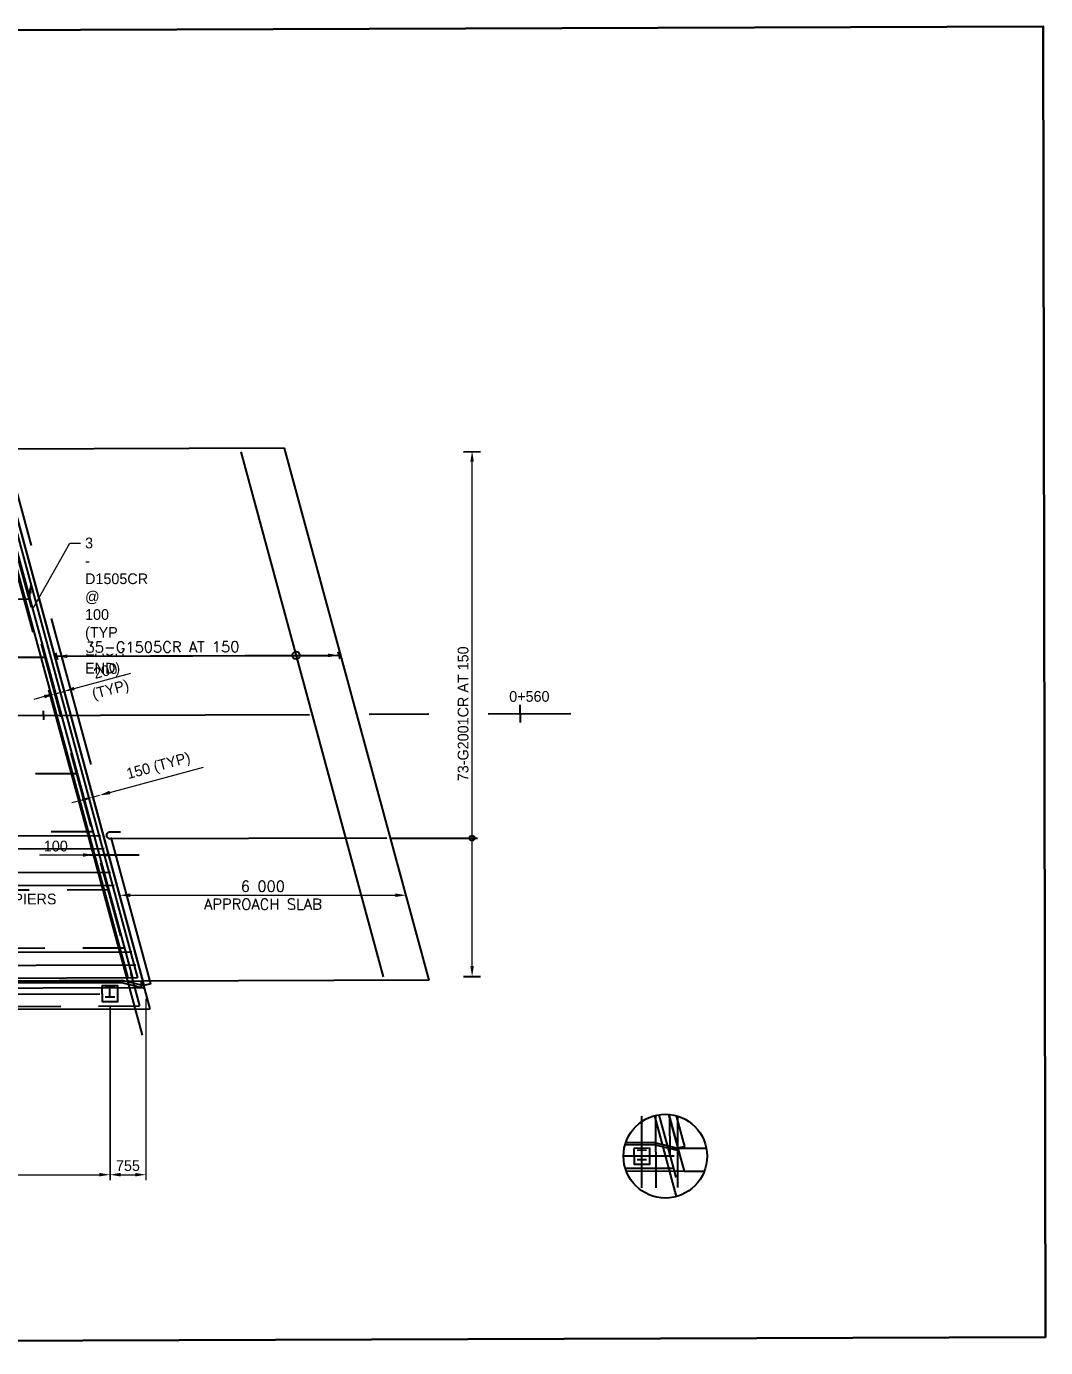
# Model space of a CAD drawing. Header units: metres. Extents: x 16685.1 to 16747.8, y 5649248.2 to 5649284.
# Drawn here: x 16726.39 to 16747.77, y 5649256.26 to 5649283.96 of the extents above; entities that cross this region are included whole.
import ezdxf
from ezdxf import colors
from ezdxf.entities.mleader import LeaderData, LeaderLine
from ezdxf.math import Vec2, Vec3

# ---------------------------------------------------------------- set-up
doc = ezdxf.new("R2010")
doc.units = ezdxf.units.M
for name, pattern in [('CENTER2', [1.125, 0.75, -0.125, 0.125, -0.125]), ('CENTERX2', [101.6, 63.5, -12.7, 12.7, -12.7]), ('HIDDEN2', [4.7625, 3.175, -1.5875])]:
    doc.linetypes.add(name, pattern=pattern)
for name, color, linetype in [('C-ROAD-CNTR', 1, 'CENTER2'), ('G-AN-DIM', 1, 'Continuous'), ('S-BR-ABUTMENT-HDD-THIN', 1, 'HIDDEN2'), ('S-BR-APPROACH-SLAB', 1, 'Continuous'), ('S-BR-BRIDGERAIL', 2, 'Continuous'), ('S-BR-CEN', 1, 'CENTERX2'), ('S-BR-DECK', 1, 'Continuous'), ('S-BR-DIM', 1, 'Continuous'), ('S-BR-POST', 1, 'Continuous'), ('S-BR-PRECAST', 17, 'HIDDEN2'), ('S-BR-REINFORCING', 2, 'Continuous')]:
    doc.layers.add(name, color=color, linetype=linetype)
doc.layers.add('G-TB-VPORTS', color=8, linetype='Continuous', plot=False)
doc.layers.add('S-BR-NPLOT', color=250, linetype='Continuous', plot=False)
doc.styles.add('AT Text Standard', font='simplex.shx', dxfattribs={"oblique": 1e-05, "height": 3})
doc.styles.add('AT_Font_Prop_3.0', font='font005.shx', dxfattribs={"height": 3})
doc.dimstyles.new('AT Dim Standard (Meters)', dxfattribs={"dimtxt": 3, "dimasz": 3, "dimexe": 1.5, "dimexo": 1.5, "dimgap": 1, "dimtad": 1, "dimdec": 0, "dimlfac": 1000, "dimzin": 0, "dimdsep": 46, "dimtxsty": 'AT_Font_Prop_3.0', "dimcen": -1.5, "dimclrd": 256, "dimclre": 256, "dimclrt": 2, "dimaunit": 1, "dimadec": 3, "dimazin": 0, "dimtfac": 1, "dimtdec": 0, "dimtmove": 0, "dimatfit": 3, "dimfxl": 1, "dimtfill": 1, "dimtolj": 1, "dimtzin": 0, "dimlwd": 15, "dimlwe": 15, "dimarcsym": 0})
doc.dimstyles.new('AT Dim Standard (Millimeters)', dxfattribs={"dimtxt": 3, "dimasz": 3, "dimexe": 1.5, "dimexo": 1.5, "dimgap": 1, "dimtad": 1, "dimdec": 3, "dimzin": 0, "dimdsep": 32, "dimtxsty": 'AT Text Standard', "dimcen": -1.5, "dimclrd": 256, "dimclre": 256, "dimclrt": 2, "dimaunit": 1, "dimadec": 3, "dimazin": 0, "dimtfac": 1, "dimtdec": 3, "dimtmove": 0, "dimatfit": 3, "dimfxl": 1, "dimtfill": 1, "dimtolj": 1, "dimtzin": 0, "dimlwd": 15, "dimlwe": 15, "dimarcsym": 0})

# ---------------------------------------------------------------- blocks, each defined once
blk = doc.blocks.new('*U43')
at = {"layer": 'S-BR-POST'}
for p, q in [((-0.1, 0.13), (0.1, 0.13)), ((0, -0.07), (0, 0.13)), ((-0.1, -0.07), (0.1, -0.07))]:
    blk.add_line(p, q, dxfattribs=at)
blk.add_lwpolyline([(-0.166, 0.164), (-0.164, -0.166), (0.166, -0.164), (0.164, 0.166), (-0.166, 0.164)], dxfattribs=at)
blk = doc.blocks.new('*U44')
at = {"layer": 'S-BR-DIM', "color": 0, "linetype": 'ByBlock', "lineweight": -2, "transparency": 16777216}
for p in [(-22.599, -0.078), (-19.774, -0.068), (-16.949, -0.059), (-14.124, -0.049), (-11.3, -0.039), (-8.475, -0.029), (-5.65, -0.02), (-2.825, -0.01), (0, 0)]:
    blk.add_blockref('*U43', p, dxfattribs=at)
blk = doc.blocks.new('*D63')
at = {"layer": 'S-BR-DIM', "lineweight": 15, "transparency": 16777216}
for p, q in [((16735.851, 5649275.059), (16735.851, 5649275.059)), ((16735.739, 5649264.266), (16735.739, 5649274.834)), ((16735.851, 5649264.041), (16735.851, 5649264.041))]:
    blk.add_line(p, q, dxfattribs=at)
at = {"layer": 'S-BR-DIM', "transparency": 16777216}
for points in [[(16735.701, 5649274.834), (16735.776, 5649274.834), (16735.739, 5649275.059)], [(16735.701, 5649264.266), (16735.776, 5649264.266), (16735.739, 5649264.041)]]:
    blk.add_solid(points, dxfattribs=at)
at = {"layer": 'S-BR-DIM', "color": 2, "transparency": 16777216, "insert": (16735.551, 5649269.55), "char_height": 0.225, "attachment_point": 5, "rotation": 90, "style": 'AT_Font_Prop_3.0', "bg_fill": 3, "box_fill_scale": 1.1, "bg_fill_color": 256, "bg_fill_true_color": 13158600, "bg_fill_transparency": 0}
blk.add_mtext('\\A1;73-G2001CR AT 150', dxfattribs=at)
blk = doc.blocks.new('*D67')
at = {"layer": 'G-AN-DIM', "lineweight": 15, "transparency": 16777216}
for p, q in [((16702.718, 5649263.318), (16702.718, 5649259.775)), ((16728.143, 5649263.406), (16728.143, 5649259.775)), ((16702.943, 5649259.887), (16727.918, 5649259.887))]:
    blk.add_line(p, q, dxfattribs=at)
at = {"layer": 'G-AN-DIM', "transparency": 16777216}
for points in [[(16702.943, 5649259.925), (16702.943, 5649259.85), (16702.718, 5649259.887)], [(16727.918, 5649259.925), (16727.918, 5649259.85), (16728.143, 5649259.887)]]:
    blk.add_solid(points, dxfattribs=at)
at = {"layer": 'G-AN-DIM', "color": 2, "transparency": 16777216, "insert": (16715.43, 5649260.075), "char_height": 0.225, "attachment_point": 5, "style": 'AT Text Standard', "bg_fill": 3, "box_fill_scale": 1.1, "bg_fill_color": 256, "bg_fill_true_color": 13158600, "bg_fill_transparency": 0}
blk.add_mtext('\\A1;9 SPACES AT 2825 = 25 425 POST SPACING', dxfattribs=at)
at = {"layer": 'G-AN-DIM', "color": 2, "transparency": 16777216, "insert": (16715.43, 5649259.641), "char_height": 0.225, "attachment_point": 5, "style": 'AT Text Standard', "bg_fill": 3, "box_fill_scale": 1.1, "bg_fill_color": 256, "bg_fill_true_color": 13158600, "bg_fill_transparency": 0}
blk.add_mtext('\\A1;(OPPOSITE OTHER SIDE)', dxfattribs=at)
blk = doc.blocks.new('*D68')
at = {"layer": 'G-AN-DIM', "lineweight": 15, "transparency": 16777216}
for p, q in [((16728.897, 5649263.573), (16728.897, 5649259.775)), ((16728.142, 5649263.406), (16728.142, 5649259.775)), ((16728.367, 5649259.887), (16728.672, 5649259.887))]:
    blk.add_line(p, q, dxfattribs=at)
at = {"layer": 'G-AN-DIM', "transparency": 16777216}
for points in [[(16728.367, 5649259.925), (16728.367, 5649259.85), (16728.142, 5649259.887)], [(16728.672, 5649259.925), (16728.672, 5649259.85), (16728.897, 5649259.887)]]:
    blk.add_solid(points, dxfattribs=at)
at = {"layer": 'G-AN-DIM', "color": 2, "transparency": 16777216, "insert": (16728.519, 5649260.075), "char_height": 0.225, "attachment_point": 5, "style": 'AT_Font_Prop_3.0', "bg_fill": 3, "box_fill_scale": 1.1, "bg_fill_color": 256, "bg_fill_true_color": 13158600, "bg_fill_transparency": 0}
blk.add_mtext('\\A1;755', dxfattribs=at)
blk = doc.blocks.new('*D82')
at = {"layer": 'G-AN-DIM', "lineweight": 15, "transparency": 16777216}
for p, q in [((16728.323, 5649265.838), (16728.317, 5649265.859)), ((16728.572, 5649265.746), (16734.128, 5649265.746))]:
    blk.add_line(p, q, dxfattribs=at)
at = {"layer": 'G-AN-DIM', "transparency": 16777216}
for points in [[(16728.572, 5649265.784), (16728.572, 5649265.709), (16728.347, 5649265.746)], [(16734.128, 5649265.784), (16734.128, 5649265.709), (16734.353, 5649265.746)]]:
    blk.add_solid(points, dxfattribs=at)
at = {"layer": 'G-AN-DIM', "color": 2, "transparency": 16777216, "insert": (16731.35, 5649265.934), "char_height": 0.225, "attachment_point": 5, "style": 'AT Text Standard', "bg_fill": 3, "box_fill_scale": 1.1, "bg_fill_color": 256, "bg_fill_true_color": 13158600, "bg_fill_transparency": 0}
blk.add_mtext('\\A1;6 000', dxfattribs=at)
at = {"layer": 'G-AN-DIM', "color": 2, "transparency": 16777216, "insert": (16731.35, 5649265.559), "char_height": 0.225, "attachment_point": 5, "style": 'AT Text Standard', "bg_fill": 3, "box_fill_scale": 1.1, "bg_fill_color": 256, "bg_fill_true_color": 13158600, "bg_fill_transparency": 0}
blk.add_mtext('\\A1;APPROACH SLAB', dxfattribs=at)
blk = doc.blocks.new('*D84')
at = {"layer": 'G-AN-DIM', "lineweight": 15, "transparency": 16777216}
for p, q in [((16728.14, 5649267.901), (16730.105, 5649268.434)), ((16727.778, 5649267.802), (16727.923, 5649267.842)), ((16727.561, 5649267.743), (16727.344, 5649267.684))]:
    blk.add_line(p, q, dxfattribs=at)
at = {"layer": 'G-AN-DIM', "transparency": 16777216}
for points in [[(16728.13, 5649267.937), (16728.15, 5649267.864), (16727.923, 5649267.842)], [(16727.551, 5649267.78), (16727.571, 5649267.707), (16727.778, 5649267.802)]]:
    blk.add_solid(points, dxfattribs=at)
at = {"layer": 'G-AN-DIM', "color": 2, "transparency": 16777216, "insert": (16729.166, 5649268.435), "char_height": 0.225, "width": 2.16298, "attachment_point": 5, "rotation": 15.1985, "style": 'AT_Font_Prop_3.0', "bg_fill": 3, "box_fill_scale": 1.1, "bg_fill_color": 256, "bg_fill_true_color": 13158600, "bg_fill_transparency": 0}
blk.add_mtext('\\A1;150 (TYP)', dxfattribs=at)
blk = doc.blocks.new('*D85')
at = {"layer": 'G-AN-DIM', "lineweight": 15, "transparency": 16777216}
for p, q in [((16727.393, 5649270.08), (16728.582, 5649270.403)), ((16726.765, 5649269.91), (16726.548, 5649269.851)), ((16726.982, 5649269.969), (16727.175, 5649270.021))]:
    blk.add_line(p, q, dxfattribs=at)
at = {"layer": 'G-AN-DIM', "transparency": 16777216}
for points in [[(16727.383, 5649270.116), (16727.402, 5649270.044), (16727.175, 5649270.021)], [(16726.755, 5649269.946), (16726.775, 5649269.873), (16726.982, 5649269.969)]]:
    blk.add_solid(points, dxfattribs=at)
at = {"layer": 'G-AN-DIM', "color": 2, "transparency": 16777216, "char_height": 0.225, "width": 2.16298, "attachment_point": 5, "rotation": 15.1985, "style": 'AT_Font_Prop_3.0'}
for s, insert in [('\\A1;200 ', (16728.046, 5649270.452)), ('\\A1;(TYP)', (16728.16, 5649270.033))]:
    blk.add_mtext(s, dxfattribs=dict(at, insert=insert))
blk = doc.blocks.new('*D92')
at = {"layer": 'G-AN-DIM', "lineweight": 15, "transparency": 16777216}
for p, q in [((16727.575, 5649266.59), (16726.664, 5649266.587)), ((16727.9, 5649266.591), (16727.8, 5649266.591)), ((16728.125, 5649266.592), (16728.35, 5649266.593))]:
    blk.add_line(p, q, dxfattribs=at)
at = {"layer": 'G-AN-DIM', "transparency": 16777216}
for points in [[(16727.575, 5649266.628), (16727.575, 5649266.553), (16727.8, 5649266.591)], [(16728.125, 5649266.63), (16728.125, 5649266.555), (16727.9, 5649266.591)]]:
    blk.add_solid(points, dxfattribs=at)
at = {"layer": 'G-AN-DIM', "color": 2, "transparency": 16777216, "insert": (16727.006, 5649266.776), "char_height": 0.225, "attachment_point": 5, "rotation": 0.1985, "style": 'AT_Font_Prop_3.0', "bg_fill": 3, "box_fill_scale": 1.1, "bg_fill_color": 256, "bg_fill_true_color": 13158600, "bg_fill_transparency": 0}
blk.add_mtext('\\A1;100', dxfattribs=at)
blk = doc.blocks.new('_None')
blk = doc.blocks.new('*D111')
at = {"layer": 'G-AN-DIM', "lineweight": 15, "transparency": 16777216}
blk.add_line((16727.245, 5649270.757), (16732.715, 5649270.776), dxfattribs=at)
at = {"layer": 'G-AN-DIM', "transparency": 16777216}
for points in [[(16727.245, 5649270.794), (16727.246, 5649270.719), (16727.02, 5649270.756)], [(16732.715, 5649270.813), (16732.716, 5649270.738), (16732.94, 5649270.776)]]:
    blk.add_solid(points, dxfattribs=at)
at = {"layer": 'G-AN-DIM', "color": 2, "transparency": 16777216, "insert": (16729.243, 5649270.951), "char_height": 0.225, "attachment_point": 5, "rotation": 0.1985, "style": 'AT Text Standard', "bg_fill": 3, "box_fill_scale": 1.1, "bg_fill_color": 256, "bg_fill_true_color": 13158600, "bg_fill_transparency": 0}
blk.add_mtext('\\A1;35-G1505CR AT 150 ', dxfattribs=at)

msp = doc.modelspace()

# ---------------------------------------------------------------- linework, layer by layer
at = {"layer": 'C-ROAD-CNTR', "ltscale": 10}
for p, q in [((16728.8254, 5649262.8161), (16725.0087, 5649276.8653)), ((16691.079, 5649269.3958), (16737.8083, 5649269.5576)), ((16739.5618, 5649261.1239), (16740.0222, 5649259.4293))]:
    msp.add_line(p, q, dxfattribs=at)
at = {"layer": 'G-AN-DIM'}
msp.add_line((16727.7049, 5649266.5906), (16728.7524, 5649266.5943), dxfattribs=at)
at = {"layer": 'S-BR-ABUTMENT-HDD-THIN'}
for p, q in [((16728.9965, 5649263.8899), (16725.9154, 5649275.2313)), ((16728.9965, 5649263.8899), (16728.8517, 5649263.8506)), ((16740.199, 5649260.4819), (16740.0248, 5649261.1232)), ((16740.199, 5649260.4819), (16740.0543, 5649260.4425))]:
    msp.add_line(p, q, dxfattribs=at)
at = {"layer": 'S-BR-APPROACH-SLAB'}
for p, q in [((16731.8059, 5649275.1209), (16725.806, 5649275.1001)), ((16734.8371, 5649263.9633), (16731.8059, 5649275.1209)), ((16734.8371, 5649263.9633), (16728.8371, 5649263.9425))]:
    msp.add_line(p, q, dxfattribs=at)
at = {"layer": 'S-BR-BRIDGERAIL'}
msp.add_lwpolyline([(16701.9623, 5649263.7224), (16728.8051, 5649263.8154), (16728.8046, 5649263.9424), (16701.9618, 5649263.8494)], close=True, dxfattribs=at)
at = {"layer": 'S-BR-CEN', "color": 8, "ltscale": 0.1}
for p, q in [((16701.2585, 5649263.59), (16729.18, 5649263.6867)), ((16739.9781, 5649260.2773), (16738.914, 5649260.2736))]:
    msp.add_line(p, q, dxfattribs=at)
at = {"layer": 'S-BR-DECK'}
for p, q in [((16725.639, 5649275.6765), (16728.8517, 5649263.8506)), ((16728.8371, 5649263.9425), (16725.806, 5649275.1001)), ((16702.3774, 5649263.8739), (16728.3913, 5649263.964)), ((16728.3913, 5649263.964), (16728.8517, 5649263.8506)), ((16702.3831, 5649263.8289), (16728.3859, 5649263.919)), ((16728.3859, 5649263.919), (16728.8652, 5649263.8009)), ((16728.9834, 5649263.366), (16728.8517, 5649263.8506)), ((16702.0494, 5649263.2727), (16728.9834, 5649263.366)), ((16739.8616, 5649261.1519), (16740.1859, 5649259.958)), ((16740.0397, 5649260.5345), (16739.8722, 5649261.151)), ((16739.5885, 5649260.5109), (16738.9452, 5649260.5087)), ((16739.5939, 5649260.5559), (16738.9589, 5649260.5537)), ((16739.5885, 5649260.5109), (16740.0678, 5649260.3929)), ((16739.5939, 5649260.5559), (16740.0543, 5649260.4425)), ((16740.1859, 5649259.958), (16738.9755, 5649259.9538))]:
    msp.add_line(p, q, dxfattribs=at)
at = {"layer": 'S-BR-DIM'}
for p, q in [((16727.0205, 5649270.7559), (16732.7387, 5649270.7757)), ((16726.7438, 5649269.613), (16726.7445, 5649269.4255)), ((16736.7434, 5649269.7414), (16736.7447, 5649269.3664))]:
    msp.add_line(p, q, dxfattribs=at)
at = {"layer": 'S-BR-NPLOT'}
for p, q in [((16739.3023, 5649259.6143), (16739.2971, 5649261.1152)), ((16739.5973, 5649259.6153), (16739.5921, 5649261.1163)), ((16739.892, 5649260.277), (16739.8891, 5649261.1173)), ((16740.0573, 5649259.6169), (16740.0521, 5649261.1179)), ((16739.9258, 5649260.4421), (16740.6538, 5649260.4446)), ((16739.9626, 5649260.0172), (16740.0133, 5649259.8306)), ((16740.1859, 5649259.958), (16740.6108, 5649259.9595))]:
    msp.add_line(p, q, dxfattribs=at)
msp.add_circle((16739.792, 5649260.2766), 0.878, dxfattribs=at)
at = {"layer": 'S-BR-POST'}
for p, q in [((16739.1994, 5649260.4046), (16739.3994, 5649260.4053)), ((16739.1994, 5649260.4046), (16739.3994, 5649260.4053)), ((16739.3001, 5649260.2049), (16739.2994, 5649260.4049)), ((16739.3001, 5649260.2049), (16739.2994, 5649260.4049)), ((16739.2001, 5649260.2046), (16739.4001, 5649260.2053)), ((16739.2001, 5649260.2046), (16739.4001, 5649260.2053))]:
    msp.add_line(p, q, dxfattribs=at)
msp.add_lwpolyline([(16739.1343, 5649260.4393), (16739.1354, 5649260.1093), (16739.4654, 5649260.1105), (16739.4643, 5649260.4405), (16739.1343, 5649260.4393)], dxfattribs=at)
msp.add_lwpolyline([(16739.1343, 5649260.4393), (16739.1354, 5649260.1093), (16739.4654, 5649260.1105), (16739.4643, 5649260.4405), (16739.1343, 5649260.4393)], dxfattribs=at)
at = {"layer": 'S-BR-PRECAST', "ltscale": 0.5}
for p, q in [((16725.4483, 5649275.6158), (16728.76, 5649263.4252)), ((16718.4421, 5649271.9301), (16726.442, 5649271.9578)), ((16718.7731, 5649270.7115), (16726.7731, 5649270.7392)), ((16719.4352, 5649268.2742), (16727.4352, 5649268.3019)), ((16719.7663, 5649267.0556), (16727.7663, 5649267.0833)), ((16720.0974, 5649265.837), (16728.0973, 5649265.8647)), ((16720.4284, 5649264.6184), (16728.4284, 5649264.6461)), ((16720.7601, 5649263.3975), (16728.76, 5649263.4252)), ((16739.6564, 5649261.1441), (16739.9626, 5649260.0172)), ((16739.9626, 5649260.0172), (16738.9543, 5649260.0137))]:
    msp.add_line(p, q, dxfattribs=at)
at = {"layer": 'S-BR-REINFORCING'}
for p, q in [((16730.886, 5649275.0427), (16733.8764, 5649264.035)), ((16728.5217, 5649264.0164), (16725.5313, 5649275.0241)), ((16728.6252, 5649264.0168), (16725.6348, 5649275.0245)), ((16728.7288, 5649264.0171), (16725.7383, 5649275.0248)), ((16727.0004, 5649270.8299), (16727.0406, 5649270.6819)), ((16732.9206, 5649270.8495), (16732.9608, 5649270.7015)), ((16728.15, 5649266.2241), (16716.15, 5649266.1825)), ((16728.6037, 5649264.5538), (16716.6038, 5649264.5122)), ((16728.7198, 5649264.0144), (16716.7198, 5649263.9728))]:
    msp.add_line(p, q, dxfattribs=at)
msp.add_lwpolyline([(16733.9496, 5649266.9438), (16728.1511, 5649266.9276, -1), (16728.1507, 5649267.0776), (16728.3637, 5649267.0782)], format="xyb", dxfattribs=at)
msp.add_lwpolyline([(16712.4487, 5649264.2815), (16713.8487, 5649264.2863), (16714.0284, 5649264.237), (16728.6827, 5649264.2877)], dxfattribs=at)

# ---------------------------------------------------------------- block references
at = {"layer": 'S-BR-DIM'}
msp.add_blockref('*U44', (16728.1409, 5649263.6831), dxfattribs=at)

# ---------------------------------------------------------------- dimensions: what is measured, and where the dimension line sits
at = {"layer": 'G-AN-DIM'}
dim = msp.add_aligned_dim(p1=(16726.9824, 5649269.9686), p2=(16727.1754, 5649270.0211), distance=0, text='<> \\X(TYP)', dimstyle='AT Dim Standard (Meters)', override={"dimtfill": 0}, dxfattribs=at)
dim.commit()
dim.dimension.update_dxf_attribs({"geometry": '*D85', "text_midpoint": (16728.0956, 5649270.2711)})

# ---------------------------------------------------------------- leaders
at = {"layer": 'S-BR-DIM'}
ml = msp.add_multileader_mtext('Standard', dxfattribs=at)
ml.set_content('3 - D1505CR @ 100 (TYP EACH END)', color=2, style='AT_Font_Prop_3.0')
ml.set_leader_properties(color=256, linetype='ByLayer', lineweight=15)
ml.build(insert=Vec2(0, 0))
ml.multileader.update_dxf_attribs({"dogleg_length": 3, "arrow_head_size": 0.225, "scale": 0.075})
ctx = ml.context
ctx.base_point, ctx.scale, ctx.char_height, ctx.arrow_head_size, ctx.landing_gap_size, ctx.plane_origin = Vec3(16727.5263, 5649273.1286), 0.075, 0.225, 0.225, 0.0938, Vec3(16726.4955, 5649272.2378)
notes = []
notes.append((ctx, [(0, (1, 1, 0), (16727.3013, 5649273.1286), (1, 0), 0.225, [(2, [(16726.4789, 5649272.2989), (16726.459, 5649271.9908), (16726.5248, 5649271.7486)], 0, [])])]))
ctx.mtext.insert, ctx.mtext.width, ctx.mtext.flow_direction = Vec3(16727.62, 5649273.2447), 3.334814, 5
for ctx, leaders in notes:
    for number, flags, end, landing, length, lines in leaders:
        leader = LeaderData()
        leader.index, (leader.has_last_leader_line, leader.has_dogleg_vector, leader.attachment_direction) = number, flags
        leader.last_leader_point, leader.dogleg_vector, leader.dogleg_length = Vec3(end), Vec3(landing), length
        for number, points, colour, breaks in lines:
            line = LeaderLine()
            line.index, line.vertices, line.color, line.breaks = number, Vec3.list(points), colors.encode_raw_color(colour), breaks
            leader.lines.append(line)
        ctx.leaders.append(leader)

# ---------------------------------------------------------------- next in the draw order: texts
at = {"layer": 'S-BR-DIM', "color": 2, "lineweight": 30, "insert": (16736.94, 5649269.9132), "char_height": 0.225, "attachment_point": 5, "rotation": 0.19847, "style": 'AT_Font_Prop_3.0', "bg_fill": 3, "box_fill_scale": 1.1, "bg_fill_color": 256, "bg_fill_true_color": 13158600, "bg_fill_transparency": 0}
msp.add_mtext('\\A1;0+560', dxfattribs=at)

# ---------------------------------------------------------------- next in the draw order: linework, layer by layer
at = {"layer": 'G-TB-VPORTS', "lineweight": 30}
msp.add_lwpolyline([(16685.1553, 5649256.2626), (16747.7694, 5649256.4835), (16747.7189, 5649283.962), (16685.1048, 5649283.7412)], close=True, dxfattribs=at)

# ---------------------------------------------------------------- next in the draw order: dimensions: what is measured, and where the dimension line sits
at = {"layer": 'G-AN-DIM'}
dim = msp.add_linear_dim(base=(16732.9405, 5649270.7764), p1=(16727.0205, 5649270.7559), p2=(16732.9405, 5649270.7764), angle=0.19847, text='35-G1505CR AT 150 ', dimstyle='AT Dim Standard (Millimeters)', dxfattribs=at)
dim.commit()
dim.dimension.update_dxf_attribs({"geometry": '*D111', "text_midpoint": (16729.2437, 5649270.7636), "dimtype": 160})
dim = msp.add_aligned_dim(p1=(16727.7782, 5649267.8023), p2=(16727.9229, 5649267.8417), distance=0, text='<> (TYP)\\X', dimstyle='AT Dim Standard (Meters)', dxfattribs=at)
dim.commit()
dim.dimension.update_dxf_attribs({"geometry": '*D84', "text_midpoint": (16729.2309, 5649268.197)})
dim = msp.add_linear_dim(base=(16727.8999, 5649266.5913), p1=(16727.7999, 5649266.591), p2=(16727.8999, 5649266.5913), angle=0.19847, dimstyle='AT Dim Standard (Meters)', dxfattribs=at)
dim.commit()
dim.dimension.update_dxf_attribs({"geometry": '*D92', "text_midpoint": (16727.0071, 5649266.5882), "dimtype": 160})
for base, p1, p2, text, picture, middle in [((16734.3527, 5649265.7463), (16728.3527, 5649265.7255), (16734.3527, 5649265.7463), '<>\\XAPPROACH SLAB', '*D82', (16731.3499, 5649265.7463)), ((16728.1425, 5649259.8872), (16702.7176, 5649263.43), (16728.1425, 5649263.5181), '9 SPACES AT 2825 = <> POST SPACING\\X(OPPOSITE OTHER SIDE)', '*D67', (16715.43, 5649259.8872))]:
    dim = msp.add_linear_dim(base=base, p1=p1, p2=p2, text=text, dimstyle='AT Dim Standard (Millimeters)', dxfattribs=at)
    dim.commit()
    dim.dimension.update_dxf_attribs({"geometry": picture, "text_midpoint": middle})
at = {"layer": 'S-BR-DIM'}
dim = msp.add_linear_dim(base=(16735.7389, 5649275.0595), p1=(16735.7389, 5649264.0414), p2=(16735.7388, 5649275.0595), angle=90, text='73-G2001CR AT 150', dimstyle='AT Dim Standard (Meters)', dxfattribs=at)
dim.commit()
dim.dimension.update_dxf_attribs({"geometry": '*D63', "text_midpoint": (16735.5514, 5649269.5505)})

# ---------------------------------------------------------------- next in the draw order: linework, layer by layer
at = {"layer": 'G-AN-DIM'}
msp.add_line((16727.0205, 5649270.7559), (16732.9405, 5649270.7764), dxfattribs=at)
msp.add_circle((16732.0458, 5649270.7733), 0.0802, dxfattribs=at)
at = {"layer": 'S-BR-DIM'}
msp.add_line((16734.0399, 5649266.9438), (16735.8514, 5649266.9438), dxfattribs=at)
msp.add_circle((16735.7389, 5649266.9438), 0.0543, dxfattribs=at)
at = {"layer": 'S-BR-REINFORCING'}
for p, q in [((16735.5598, 5649275.0453), (16735.918, 5649275.0466)), ((16727.9416, 5649266.991), (16715.9417, 5649266.9495)), ((16735.5598, 5649264.0408), (16735.918, 5649264.042))]:
    msp.add_line(p, q, dxfattribs=at)
for points in [[(16711.7866, 5649266.7187), (16713.1866, 5649266.7236), (16713.3663, 5649266.6742), (16728.0206, 5649266.725)], [(16711.995, 5649265.9518), (16713.395, 5649265.9566), (16713.5747, 5649265.9073), (16728.2289, 5649265.958)]]:
    msp.add_lwpolyline(points, dxfattribs=at)

# ---------------------------------------------------------------- next in the draw order: dimensions: what is measured, and where the dimension line sits
at = {"layer": 'G-AN-DIM'}
dim = msp.add_linear_dim(base=(16728.8965, 5649259.8872), p1=(16728.1415, 5649263.5181), p2=(16728.8965, 5649263.6857), dimstyle='AT Dim Standard (Meters)', dxfattribs=at)
dim.commit()
dim.dimension.update_dxf_attribs({"geometry": '*D68', "text_midpoint": (16728.519, 5649260.0747)})

# ---------------------------------------------------------------- next in the draw order: leaders
at = {"layer": 'S-BR-DIM'}
ml = msp.add_multileader_mtext('Standard', dxfattribs=at)
ml.set_content('2-D2502CR OVER PIERS\\PBARS EXTERIOR\\PGIRDERS (TYP)', color=2, style='AT_Font_Prop_3.0')
ml.set_leader_properties(color=256, linetype='ByLayer', lineweight=15)
ml.set_arrow_properties(name='NONE')
ml.build(insert=Vec2(0, 0))
ml.multileader.update_dxf_attribs({"dogleg_length": 3, "arrow_head_size": 0.225, "scale": 0.075})
ctx = ml.context
ctx.base_point, ctx.scale, ctx.char_height, ctx.arrow_head_size, ctx.landing_gap_size, ctx.plane_origin, ctx.plane_x_axis, ctx.plane_y_axis = Vec3(16723.4147, 5649265.6182), 0.075, 0.225, 0.225, 0.0938, Vec3(16723.0663, 5649265.617), Vec3(0.999994, 0.003464), Vec3(-0.003464, 0.999994)
notes = []
notes.append((ctx, [(0, (1, 1, 0), (16723.1897, 5649265.6174), (0.999994, 0.003464), 0.225, [(0, [(16723.0649, 5649265.617)], 0, [])])]))
ctx.mtext.insert, ctx.mtext.text_direction, ctx.mtext.rotation, ctx.mtext.flow_direction = Vec3(16723.5079, 5649265.7685), Vec3(0.999994, 0.003464), 0.003464, 5
for ctx, leaders in notes:
    for number, flags, end, landing, length, lines in leaders:
        leader = LeaderData()
        leader.index, (leader.has_last_leader_line, leader.has_dogleg_vector, leader.attachment_direction) = number, flags
        leader.last_leader_point, leader.dogleg_vector, leader.dogleg_length = Vec3(end), Vec3(landing), length
        for number, points, colour, breaks in lines:
            line = LeaderLine()
            line.index, line.vertices, line.color, line.breaks = number, Vec3.list(points), colors.encode_raw_color(colour), breaks
            leader.lines.append(line)
        ctx.leaders.append(leader)

doc.saveas('drawing.dxf')
